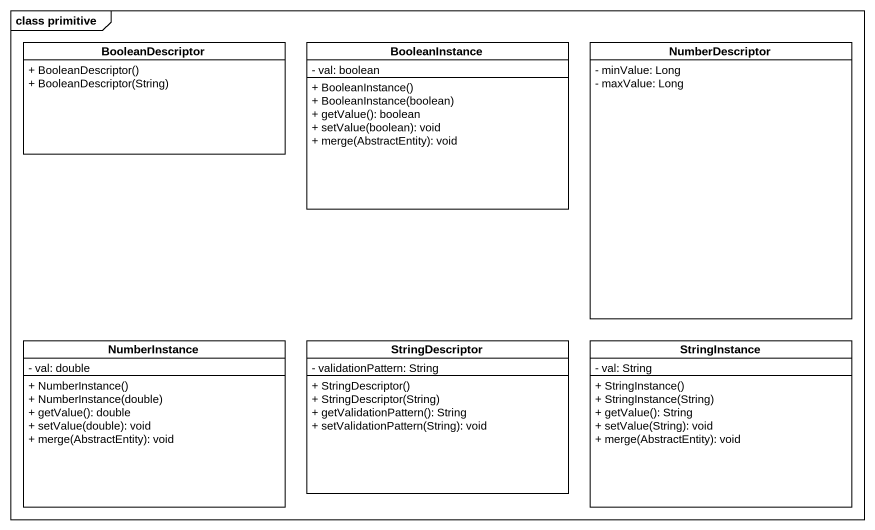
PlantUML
@startuml
mainframe class primitive
hide circle
hide empty members
skinparam classAttributeIconSize 0
class BooleanDescriptor {
  + BooleanDescriptor()
  + BooleanDescriptor(String)
}
class BooleanInstance {
  - val: boolean
  + BooleanInstance()
  + BooleanInstance(boolean)
  + getValue(): boolean
  + setValue(boolean): void
  + merge(AbstractEntity): void
}
class NumberDescriptor {
  - minValue: Long
  - maxValue: Long
}
class NumberInstance {
  - val: double
  + NumberInstance()
  + NumberInstance(double)
  + getValue(): double
  + setValue(double): void
  + merge(AbstractEntity): void
}
class StringDescriptor {
  - validationPattern: String
  + StringDescriptor()
  + StringDescriptor(String)
  + getValidationPattern(): String
  + setValidationPattern(String): void
}
class StringInstance {
  - val: String
  + StringInstance()
  + StringInstance(String)
  + getValue(): String
  + setValue(String): void
  + merge(AbstractEntity): void
}
@enduml
